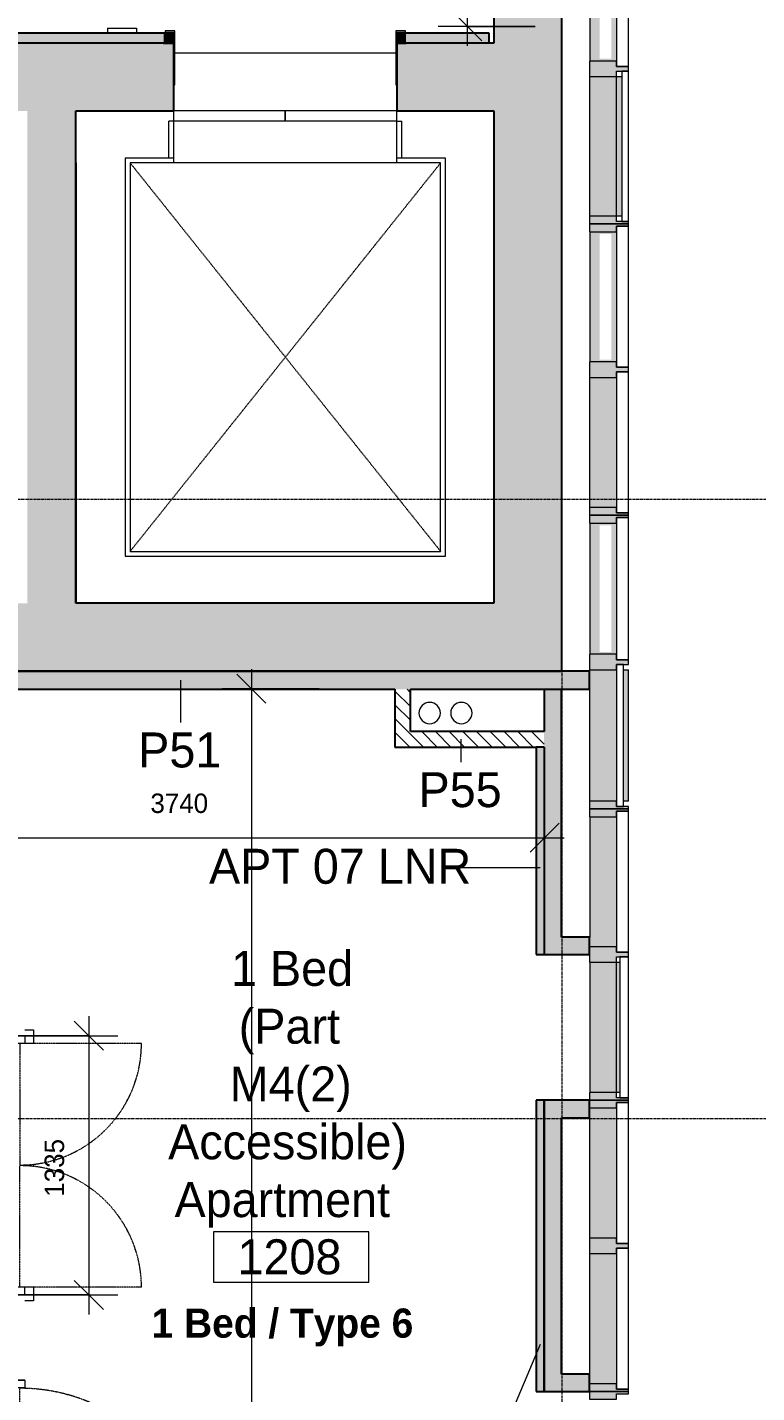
# Model space of a CAD drawing. Header units: millimetres. Extents: x 137829 to 196765, y -3018 to 487290.
# Drawn here: x 158002 to 161761, y 451956 to 458986 of the extents above; entities that cross this region are included whole.
import ezdxf

# ---------------------------------------------------------------- set-up
doc = ezdxf.new("R2010")
doc.units = ezdxf.units.MM
for name, pattern in [('FCH_Dash 1_5mm', [3, 1.5, -1.5]), ('GridLine', [21, 12, -3, 3, -3]), ('Overhead', [4, 2.5, -1.5])]:
    doc.linetypes.add(name, pattern=pattern)
for name, color, linetype, lineweight in [('A-ANNO-DIMS', 211, 'Continuous', 5), ('A-ANNO-DIMS-100', 211, 'Continuous', 5), ('A-AREA-IDEN', 2, 'Continuous', 15), ('A-DOOR', 31, 'Continuous', 15), ('A-DOOR-FRAM', 31, 'Continuous', 5), ('A-GENM', 13, 'Continuous', 15), ('A-GLAZ-CURT', 52, 'Continuous', 15), ('A-GLAZ-CWMG', 51, 'Continuous', 15), ('A-WALL', 113, 'Continuous', 15), ('A-WALL-IDEN', 211, 'Continuous', 15), ('A-WALL-PATT', 111, 'Continuous', 15), ('G-ANNO-TEXT', 231, 'Continuous', 5), ('I-WALL', 2, 'Continuous', 15), ('S-GRID', 1, 'Continuous', 5)]:
    doc.layers.add(name, color=color, linetype=linetype, lineweight=lineweight)
doc.styles.add('Akkurat-Light_2', font='Akkurat-Light.ttf', dxfattribs={"height": 180})
doc.styles.add('Akkurat-Light_3', font='Akkurat-Light.ttf', dxfattribs={"height": 100})
doc.styles.add('Akkurat-Light_B_1', font='', dxfattribs={"height": 150})
doc.styles.get('Akkurat-Light_B_1').set_extended_font_data('Akkurat-Light', bold=True)
doc.dimstyles.new('Diagonal_Cont_AkkuratLight_1_0mm', dxfattribs={"dimscale": 304.8, "dimtxt": 101.480158, "dimasz": 0.492126, "dimexe": 0.492126, "dimexo": 0.0625, "dimgap": 0.328084, "dimtad": 1, "dimdec": 0, "dimzin": 0, "dimdsep": 46, "dimtxsty": 'Akkurat-Light_3', "dimblk1": 'OBLIQUE', "dimblk2": 'OBLIQUE', "dimsah": 1, "dimcen": 0.09, "dimdle": 0.328084, "dimazin": 0, "dimtfac": 1, "dimtdec": 4, "dimtix": 1, "dimtmove": 0, "dimatfit": 3, "dimfxl": 1, "dimtvp": 1, "dimtolj": 1, "dimtzin": 0, "dimarcsym": 0})
pattern_1 = [(135, (0, 0), (-35.355339, -35.355339), [])]

# ---------------------------------------------------------------- blocks, each defined once
blk = doc.blocks.new('Specialty_Equipment_Lift_Assembly Projected Door Profile - 2155 wide-17042964-12-30 - Typical Floor_Partition Types')
at = {"layer": 'A-GENM', "lineweight": 5}
for p, q in [((-1167.5, 251), (-1017.5, 251)), ((-1167.5, 251), (-1167.5, 225)), ((-1017.5, 251), (-1017.5, 225)), ((-819, 237), (-869, 237)), ((-869, 237), (-869, 231)), ((-869, 231), (-825, 231)), ((-825, 231), (-825, -40)), ((-819, -40), (-819, 237)), ((369, 237), (319, 237)), ((319, 237), (319, -40)), ((325, -40), (325, 231)), ((325, 231), (369, 231)), ((369, 231), (369, 237)), ((-825, -40), (-819, -40)), ((319, -40), (325, -40)), ((-825, -225), (-825, -175)), ((-251, -225), (-251, -175)), ((-249, -225), (-249, -175)), ((325, -175), (322, -175)), ((325, -225), (325, -175)), ((-825, -228), (-850, -228)), ((-850, -417.5), (-850, -228)), ((-825, -225), (-251, -225)), ((-825, -442.5), (-825, -228)), ((-249, -225), (325, -225)), ((325, -228), (350, -228)), ((325, -442.5), (325, -228)), ((350, -417.5), (350, -228)), ((-825, -417.5), (-1075, -417.5)), ((-1075, -417.5), (-1075, -2467.5)), ((575, -417.5), (325, -417.5)), ((575, -2467.5), (575, -417.5)), ((-1327.5, -442.5), (-1327.5, -2710)), ((550, -442.5), (-1050, -442.5)), ((-1050, -442.5), (-1050, -2442.5)), ((550, -2442.5), (550, -442.5)), ((-1050, -2442.5), (550, -2442.5)), ((-1075, -2467.5), (575, -2467.5))]:
    blk.add_line(p, q, dxfattribs=at)
at = {"layer": 'A-GENM', "linetype": 'Overhead', "lineweight": 5}
for p, q in [((-1050, -2442.5), (550, -442.5)), ((-1050, -442.5), (550, -2442.5))]:
    blk.add_line(p, q, dxfattribs=at)
blk = doc.blocks.new('Rectangular Mullion - FCH_CM_40x200mm_Capless - Half Mullion Unitised-1159174-12-30 - Typical Floor_Partition Types')
at = {"layer": 'A-GLAZ-CWMG'}
blk.add_hatch(color=256, dxfattribs=at).paths.add_polyline_path([(0, -30.5), (0, 169.5), (-40, 169.5), (-40, 30.5), (-12, 30.5), (-12, -30.5)], flags=0)
at = {"layer": 'A-GLAZ-CWMG', "lineweight": 20}
for p, q in [((-40, 169.5), (-40, 30.5)), ((0, 169.5), (-40, 169.5)), ((0, -30.5), (0, 169.5)), ((-40, 30.5), (-12, 30.5)), ((-12, 30.5), (-12, -30.5)), ((-12, -30.5), (0, -30.5))]:
    blk.add_line(p, q, dxfattribs=at)
blk = doc.blocks.new('System Panel - FCH_CWP_05_Ceramic Backed-1174459-12-30 - Typical Floor_Partition Types')
at = {"layer": 'A-GLAZ-CURT', "lineweight": 20}
for p, q in [((363, 30.5), (-363, 30.5)), ((-363, 30.5), (-363, -30.5)), ((363, -30.5), (363, 30.5)), ((-363, -30.5), (363, -30.5))]:
    blk.add_line(p, q, dxfattribs=at)
blk = doc.blocks.new('Rectangular Mullion - FCH_CM_40x200mm_Capless - Half Mullion Right Unitised-1159175-12-30 - Typical Floor_Partition Types')
at = {"layer": 'A-GLAZ-CWMG'}
blk.add_hatch(color=256, dxfattribs=at).paths.add_polyline_path([(-12, -30.5), (-12, 30.5), (-40, 30.5), (-40, 169.5), (0, 169.5), (0, -30.5)], flags=0)
at = {"layer": 'A-GLAZ-CWMG', "lineweight": 20}
for p, q in [((-40, 30.5), (-40, 169.5)), ((-40, 169.5), (0, 169.5)), ((0, 169.5), (0, -30.5)), ((-12, 30.5), (-40, 30.5)), ((-12, -30.5), (-12, 30.5)), ((0, -30.5), (-12, -30.5))]:
    blk.add_line(p, q, dxfattribs=at)
blk = doc.blocks.new('Rectangular Mullion - FCH_CM_40x200mm_Capless - Half Mullion Unitised-V14-12-30 - Typical Floor_Partition Types')
at = {"layer": 'A-GLAZ-CWMG'}
blk.add_hatch(color=256, dxfattribs=at).paths.add_polyline_path([(157535.1, 446830.9), (158205.1, 446830.9), (158205.1, 446969.9), (157535.1, 446969.9)], flags=0)
blk.add_line((158155.1, 446969.9), (157535.1, 446969.9), dxfattribs=at)
blk = doc.blocks.new('System Panel - FCH_CWP_05_Ceramic Backed-1195052-12-30 - Typical Floor_Partition Types')
at = {"layer": 'A-GLAZ-CURT', "lineweight": 20}
for p, q in [((363, 30.5), (-363, 30.5)), ((-363, 30.5), (-363, -30.5)), ((363, -30.5), (363, 30.5)), ((-363, -30.5), (363, -30.5))]:
    blk.add_line(p, q, dxfattribs=at)
blk = doc.blocks.new('Rectangular Mullion - FCH_CM_40x200mm_Capless - Half Mullion Unitised-V9-12-30 - Typical Floor_Partition Types')
at = {"layer": 'A-GLAZ-CWMG'}
blk.add_hatch(color=256, dxfattribs=at).paths.add_polyline_path([(148326.9, 446830.9), (148326.9, 446969.9), (147656.9, 446969.9), (147656.9, 446830.9), (147706.9, 446830.9)], flags=0)
blk.add_line((148326.9, 446969.9), (147706.9, 446969.9), dxfattribs=at)
blk = doc.blocks.new('Rectangular Mullion - FCH_CM_80x200mm_Capless-1002401-12-30 - Typical Floor_Partition Types')
at = {"layer": 'A-GLAZ-CWMG'}
blk.add_hatch(color=256, dxfattribs=at).paths.add_polyline_path([(12, -30.5), (-12, -30.5), (-12, 30.5), (-40, 30.5), (-40, 169.5), (40, 169.5), (40, 30.5), (12, 30.5)], flags=0)
at = {"layer": 'A-GLAZ-CWMG', "lineweight": 20}
for p, q in [((-40, 30.5), (-40, 169.5)), ((-40, 169.5), (40, 169.5)), ((40, 169.5), (40, 30.5)), ((-12, 30.5), (-40, 30.5)), ((-12, -30.5), (-12, 30.5)), ((40, 30.5), (12, 30.5)), ((12, 30.5), (12, -30.5)), ((12, -30.5), (-12, -30.5))]:
    blk.add_line(p, q, dxfattribs=at)
blk = doc.blocks.new('System Panel - FCH_CWP_05_Ceramic Backed-1194669-12-30 - Typical Floor_Partition Types')
at = {"layer": 'A-GLAZ-CURT', "lineweight": 20}
for p, q in [((363, 30.5), (-363, 30.5)), ((-363, 30.5), (-363, -30.5)), ((363, -30.5), (363, 30.5)), ((-363, -30.5), (363, -30.5))]:
    blk.add_line(p, q, dxfattribs=at)
blk = doc.blocks.new('Rectangular Mullion - FCH_CM_40x200mm_Capless - Half Mullion Unitised-V32-12-30 - Typical Floor_Partition Types')
at = {"layer": 'A-GLAZ-CWMG'}
blk.add_hatch(color=256, dxfattribs=at).paths.add_polyline_path([(144818.2, 456513.5), (144957.2, 456513.5), (144957.2, 457183.5), (144818.2, 457183.5), (144818.2, 457133.5)], flags=0)
blk.add_line((144957.2, 456513.5), (144957.2, 457133.5), dxfattribs=at)
blk = doc.blocks.new('System Panel - FCH_CWP_01_GlazedPanel-1174460-12-30 - Typical Floor_Partition Types')
at = {"layer": 'A-GLAZ-CURT', "lineweight": 20}
for p, q in [((363, 30.5), (-363, 30.5)), ((-363, 30.5), (-363, -13.5)), ((363, -13.5), (363, 30.5)), ((-363, -13.5), (363, -13.5))]:
    blk.add_line(p, q, dxfattribs=at)
blk = doc.blocks.new('Rectangular Mullion - FCH_CM_40x200mm_Capless - Half Mullion Unitised-V11-12-30 - Typical Floor_Partition Types')
at = {"layer": 'A-GLAZ-CWMG'}
for points in [[(149826.9, 446830.8), (149826.9, 446969.8), (149156.9, 446969.8), (149156.9, 446830.8)], [(149156.9, 446813.8), (149826.9, 446813.8), (149826.9, 446830.8), (149156.9, 446830.8)]]:
    blk.add_hatch(color=256, dxfattribs=at).paths.add_polyline_path(points, flags=0)
for p, q in [((149826.9, 446969.8), (149156.9, 446969.8)), ((149156.9, 446813.8), (149156.9, 446830.8)), ((149156.9, 446830.8), (149826.9, 446830.8)), ((149826.9, 446830.8), (149826.9, 446813.8))]:
    blk.add_line(p, q, dxfattribs=at)
blk = doc.blocks.new('System Panel - FCH_CWP_05_Ceramic Backed-1194818-12-30 - Typical Floor_Partition Types')
at = {"layer": 'A-GLAZ-CURT', "lineweight": 20}
for p, q in [((366, 30.5), (-366, 30.5)), ((-366, 30.5), (-366, -30.5)), ((366, -30.5), (366, 30.5)), ((-366, -30.5), (366, -30.5))]:
    blk.add_line(p, q, dxfattribs=at)
blk = doc.blocks.new('Rectangular Mullion - FCH_CM_40x200mm_Capless - Half Mullion Unitised-V24-12-30 - Typical Floor_Partition Types')
at = {"layer": 'A-GLAZ-CWMG'}
h = blk.add_hatch(color=256, dxfattribs=at)
h.paths.add_polyline_path([(144818.2, 474327.5), (144957.2, 474327.5), (144957.2, 475003.5), (144818.2, 475003.5), (144818.2, 474339.5)], flags=0)
h.paths.add_polyline_path([(144866.2, 474339.5), (144846.2, 474339.5), (144846.2, 474991.5), (144906.2, 474991.5), (144906.2, 474339.5)], flags=0)
blk.add_line((144957.2, 474327.5), (144957.2, 475003.5), dxfattribs=at)
blk = doc.blocks.new('System Panel - FCH_CWP_14_PerforatedPanel_Unitised-3194913-12-30 - Typical Floor_Partition Types')
at = {"layer": 'A-GLAZ-CURT', "lineweight": 20}
for p, q in [((366, 30.5), (-366, 30.5)), ((-366, 30.5), (-366, -4.5)), ((366, -4.5), (366, 30.5)), ((-366, -4.5), (366, -4.5))]:
    blk.add_line(p, q, dxfattribs=at)
blk = doc.blocks.new('Rectangular Mullion - FCH_CM_40x200mm_Capless - Half Mullion Unitised-V47-12-30 - Typical Floor_Partition Types')
at = {"layer": 'A-GLAZ-CWMG'}
for points in [[(161039.5, 455001.5), (161039.5, 455677.5), (160900.5, 455677.5), (160900.5, 455001.5)], [(161074.5, 455001.5), (161100.5, 455001.5), (161100.5, 455677.5), (161074.5, 455677.5), (161074.5, 455421.9)]]:
    blk.add_hatch(color=256, dxfattribs=at).paths.add_polyline_path(points, flags=0)
for p, q in [((160900.5, 455677.5), (160900.5, 455670.2)), ((161074.5, 455677.5), (161100.5, 455677.5)), ((161100.5, 455001.5), (161100.5, 455677.5)), ((160900.5, 455577.2), (160900.5, 455001.5)), ((161100.5, 455001.5), (161074.5, 455001.5))]:
    blk.add_line(p, q, dxfattribs=at)
blk = doc.blocks.new('Rectangular Mullion - FCH_CM_40x200mm_Capless - Half Mullion Unitised-V10-12-30 - Typical Floor_Partition Types')
at = {"layer": 'A-GLAZ-CWMG'}
h = blk.add_hatch(color=256, dxfattribs=at)
h.paths.add_polyline_path([(150564.9, 446830.8), (150576.9, 446830.8), (150576.9, 446969.8), (149906.9, 446969.8), (149906.9, 446830.8), (150514.9, 446830.8)], flags=0)
h.paths.add_polyline_path([(150254.1, 446858.8), (149918.9, 446858.8), (149918.9, 446918.8), (150564.9, 446918.8), (150564.9, 446858.8), (150514.9, 446858.8)], flags=0)
blk.add_line((150576.9, 446969.8), (149906.9, 446969.8), dxfattribs=at)
blk = doc.blocks.new('System Panel - FCH_CWP_05_Ceramic Backed-1198806-12-30 - Typical Floor_Partition Types')
at = {"layer": 'A-GLAZ-CURT', "lineweight": 20}
for p, q in [((363, 30.5), (-363, 30.5)), ((-363, 30.5), (-363, -30.5)), ((363, -30.5), (363, 30.5)), ((-363, -30.5), (363, -30.5))]:
    blk.add_line(p, q, dxfattribs=at)
blk = doc.blocks.new('Rectangular Mullion - FCH_CM_40x200mm_Capless - Half Mullion Unitised-V48-12-30 - Typical Floor_Partition Types')
at = {"layer": 'A-GLAZ-CWMG'}
blk.add_hatch(color=256, dxfattribs=at).paths.add_polyline_path([(161039.5, 456513.5), (161039.5, 457183.5), (160900.5, 457183.5), (160900.5, 456513.5)], flags=0)
blk.add_line((160900.5, 457183.5), (160900.5, 456513.5), dxfattribs=at)
blk = doc.blocks.new('System Panel - FCH_CWP_05_Ceramic Backed-1174539-12-30 - Typical Floor_Partition Types')
at = {"layer": 'A-GLAZ-CURT', "lineweight": 20}
for p, q in [((387.2, 30.5), (-387.2, 30.5)), ((-387.2, 30.5), (-387.2, -30.5)), ((387.2, -30.5), (387.2, 30.5)), ((-387.2, -30.5), (387.2, -30.5))]:
    blk.add_line(p, q, dxfattribs=at)
blk = doc.blocks.new('Rectangular Mullion - FCH_CM_40x200mm_Capless - Half Mullion Unitised-V25-12-30 - Typical Floor_Partition Types')
at = {"layer": 'A-GLAZ-CWMG'}
h = blk.add_hatch(color=256, dxfattribs=at)
h.paths.add_polyline_path([(144818.2, 471273), (144957.2, 471273), (144957.2, 471991.5), (144818.2, 471991.5), (144818.2, 471285)], flags=0)
h.paths.add_polyline_path([(144866.2, 471285), (144846.2, 471285), (144846.2, 471979.5), (144906.2, 471979.5), (144906.2, 471285)], flags=0)
blk.add_line((144957.2, 471273), (144957.2, 471991.5), dxfattribs=at)
blk = doc.blocks.new('System Panel - FCH_CWP_14_PerforatedPanel_Unitised-3194912-12-30 - Typical Floor_Partition Types')
at = {"layer": 'A-GLAZ-CURT', "lineweight": 20}
for p, q in [((387.2, 30.5), (-387.2, 30.5)), ((-387.2, 30.5), (-387.2, -4.5)), ((387.2, -4.5), (387.2, 30.5)), ((-387.2, -4.5), (387.2, -4.5))]:
    blk.add_line(p, q, dxfattribs=at)
blk = doc.blocks.new('Rectangular Mullion - FCH_CM_40x200mm_Capless - Half Mullion Unitised-V49-12-30 - Typical Floor_Partition Types')
at = {"layer": 'A-GLAZ-CWMG'}
for points in [[(160900.5, 458013.5), (161039.5, 458013.5), (161039.5, 458732), (160900.5, 458732)], [(161039.5, 458013.5), (161065.5, 458013.5), (161065.5, 458732), (161039.5, 458732)]]:
    blk.add_hatch(color=256, dxfattribs=at).paths.add_polyline_path(points, flags=0)
for p, q in [((160900.5, 458732), (160900.5, 458013.5)), ((161039.5, 458732), (161065.5, 458732)), ((161039.5, 458013.5), (161039.5, 458732)), ((161065.5, 458013.5), (161039.5, 458013.5))]:
    blk.add_line(p, q, dxfattribs=at)
blk = doc.blocks.new('FCH_GM_CircularStack_Straight - WVP_110mm-13054332-12-30 - Typical Floor_Partition Types')
at = {"layer": 'A-GENM', "lineweight": 5}
for start, end in [(360, 180), (180, 360)]:
    blk.add_arc((0, 0), 55, start, end, dxfattribs=at)
blk = doc.blocks.new('FCH_GM_CircularStack_Straight - SWVP_110mm-12689714-12-30 - Typical Floor_Partition Types')
at = {"layer": 'A-GENM', "lineweight": 5}
for start, end in [(360, 180), (180, 360)]:
    blk.add_arc((0, 0), 55, start, end, dxfattribs=at)
blk = doc.blocks.new('Ramp 1-12 - Ramp 1-12-7067239-12-30 - Typical Floor_Partition Types')
at = {"layer": 'A-GENM'}
for p, q in [((9, 0), (1147, 0)), ((1150, -165), (1150, -300)), ((1150, -300), (3, -300))]:
    blk.add_line(p, q, dxfattribs=at)
blk = doc.blocks.new('FCH_DR_Int_Sgl_Blank - DT_09 1010x2110mm-V59-12-30 - Typical Floor_Partition Types')
at = {"layer": 'A-DOOR', "linetype": 'FCH_Dash 1_5mm', "lineweight": 5}
for p, q in [((463, 952.5), (463, 26.5)), ((463, 26.5), (-463, 26.5))]:
    blk.add_line(p, q, dxfattribs=at)
at = {"layer": 'A-DOOR'}
for p, q in [((-505, 51.5), (-505, -51.5)), ((505, -51.5), (505, 51.5))]:
    blk.add_line(p, q, dxfattribs=at)
at = {"layer": 'A-DOOR', "linetype": 'FCH_Dash 1_5mm', "lineweight": 5}
blk.add_arc((463, 26.5), 926, 90, 180, dxfattribs=at)
at = {"layer": 'A-DOOR', "lineweight": 5}
for start, end in [(104.04609, 106.71564), (97.01196, 99.28655), (111.12084, 113.87916), (125.71345, 127.98804), (118.28436, 120.95391), (142.01196, 144.28655), (149.04609, 151.71564), (156.12084, 158.87916), (163.28436, 165.95391), (170.71345, 172.98804)]:
    blk.add_arc((463, 26.5), 926, start, end, dxfattribs=at)
at = {"layer": 'A-DOOR-FRAM'}
for p, q in [((-505, 51.5), (-465, 51.5)), ((-505, -51.5), (-505, 51.5)), ((-497, 51.5), (-465, 51.5)), ((-465, 51.5), (-465, -19.5)), ((465, 51.5), (465, -19.5)), ((497, 51.5), (465, 51.5)), ((505, 51.5), (465, 51.5)), ((505, -51.5), (505, 51.5)), ((-453, -51.5), (-505, -51.5)), ((-453, -51.5), (-497, -51.5)), ((-465, -19.5), (-453, -19.5)), ((-453, -19.5), (-453, -51.5)), ((453, -19.5), (453, -51.5)), ((465, -19.5), (453, -19.5)), ((453, -51.5), (497, -51.5)), ((453, -51.5), (505, -51.5))]:
    blk.add_line(p, q, dxfattribs=at)
blk = doc.blocks.new('FCH_DR_Ext_O__Dbl_Eq_Blank - DT_10 Type 04_1335x2110mm-V58-12-30 - Typical Floor_Partition Types')
at = {"layer": 'A-DOOR', "linetype": 'FCH_Dash 1_5mm', "lineweight": 5}
for p, q in [((-627.5, 652.5), (-627.5, 51.5)), ((627.5, 652.5), (627.5, 51.5)), ((-627.5, 26.5), (-1.5, 26.5)), ((627.5, 26.5), (1.5, 26.5))]:
    blk.add_line(p, q, dxfattribs=at)
at = {"layer": 'A-DOOR', "lineweight": 5}
for p, q in [((-697.5, 51.5), (-697.5, 96.5)), ((-697.5, 96.5), (-627.5, 96.5)), ((-6.1, 96.5), (6.1, 96.5)), ((627.5, 96.5), (697.5, 96.5)), ((697.5, 96.5), (697.5, 51.5)), ((3.1, 51.5), (-3.1, 51.5)), ((602.5, -73.5), (-614.5, -73.5))]:
    blk.add_line(p, q, dxfattribs=at)
at = {"layer": 'A-DOOR'}
for p, q in [((-667.5, -73.5), (-667.5, 51.5)), ((667.5, 51.5), (667.5, -73.5))]:
    blk.add_line(p, q, dxfattribs=at)
at = {"layer": 'A-DOOR', "linetype": 'FCH_Dash 1_5mm', "lineweight": 5}
for centre, start, end in [((-627.5, 26.5), 360, 90), ((627.5, 26.5), 90, 180)]:
    blk.add_arc(centre, 626, start, end, dxfattribs=at)
at = {"layer": 'A-DOOR', "lineweight": 5}
for centre, start, end in [((-627.5, 26.5), 78.9984, 81.66857), ((627.5, 26.5), 98.33143, 101.0016), ((-627.5, 26.5), 70.19753, 73.28836), ((-627.5, 26.5), 61.71164, 64.80247), ((627.5, 26.5), 115.19753, 118.28836), ((627.5, 26.5), 106.71164, 109.80247), ((-627.5, 26.5), 53.33143, 56.0016), ((627.5, 26.5), 123.9984, 126.66857), ((-627.5, 26.5), 33.9984, 36.66857), ((627.5, 26.5), 143.33143, 146.0016), ((-627.5, 26.5), 25.19753, 28.28836), ((627.5, 26.5), 151.71164, 154.80247), ((-627.5, 26.5), 16.71164, 19.80247), ((627.5, 26.5), 160.19753, 163.28836), ((-627.5, 26.5), 8.33143, 11.0016), ((627.5, 26.5), 168.9984, 171.66857)]:
    blk.add_arc(centre, 626, start, end, dxfattribs=at)
at = {"layer": 'A-DOOR-FRAM'}
for p, q in [((-667.5, 51.5), (-659.5, 51.5)), ((-667.5, -73.5), (-667.5, 51.5)), ((-659.5, 51.5), (-627.5, 51.5)), ((-627.5, 51.5), (-627.5, -19.5)), ((627.5, 51.5), (627.5, -19.5)), ((659.5, 51.5), (627.5, 51.5)), ((667.5, 51.5), (659.5, 51.5)), ((667.5, -73.5), (667.5, 51.5)), ((-627.5, -19.5), (-614.5, -19.5)), ((-614.5, -19.5), (-614.5, -73.5)), ((602.5, -19.5), (602.5, -73.5)), ((627.5, -19.5), (602.5, -19.5)), ((-659.5, -73.5), (-667.5, -73.5)), ((-614.5, -73.5), (-659.5, -73.5)), ((602.5, -73.5), (659.5, -73.5)), ((659.5, -73.5), (667.5, -73.5))]:
    blk.add_line(p, q, dxfattribs=at)
blk = doc.blocks.new('DIMBLOCK109-12-30 - Typical Floor_Partition Types')
at = {"layer": 'A-ANNO-DIMS-100'}
for p, q in [((156928.3, 455162.9), (156928.3, 454662.9)), ((156928.3, 454812.9), (156928.3, 455162.9)), ((160668.5, 455162.9), (160668.5, 454662.9)), ((160668.5, 454812.9), (160668.5, 455162.9)), ((156828.3, 454812.9), (160768.5, 454812.9))]:
    blk.add_line(p, q, dxfattribs=at)
at = {"layer": 'A-ANNO-DIMS-100', "lineweight": 18}
for p, q in [((156928.3, 454812.9), (157003.3, 454887.9)), ((160668.5, 454812.9), (160743.5, 454887.9)), ((156928.3, 454812.9), (156853.3, 454737.9)), ((160668.5, 454812.9), (160593.5, 454737.9))]:
    blk.add_line(p, q, dxfattribs=at)
at = {"layer": 'A-ANNO-DIMS-100', "color": 0, "insert": (158636.7, 455040.5), "char_height": 100, "width": 388.033, "attachment_point": 1, "line_spacing_factor": 1.032002, "style": 'Akkurat-Light_3'}
blk.add_mtext('3740', dxfattribs=at)
blk = doc.blocks.new('_Oblique')
at = {"color": 0, "linetype": 'ByBlock', "lineweight": -2}
blk.add_line((-0.5, -0.5), (0.5, 0.5), dxfattribs=at)
blk = doc.blocks.new('DIMBLOCK179-12-30 - Typical Floor_Partition Types')
at = {"layer": 'A-ANNO-DIMS-100', "lineweight": 18}
for p, q in [((160270.1, 459511.8), (160195.1, 459586.8)), ((160270.1, 459511.8), (160345.1, 459436.8)), ((160270.1, 458990.8), (160195.1, 459065.8)), ((160270.1, 458990.8), (160345.1, 458915.8))]:
    blk.add_line(p, q, dxfattribs=at)
at = {"layer": 'A-ANNO-DIMS-100'}
for p, q in [((160620.1, 459511.8), (160120.1, 459511.8)), ((160270.1, 458890.8), (160270.1, 459511.8)), ((160270.1, 459511.8), (160620.1, 459511.8)), ((160620.1, 458990.8), (160120.1, 458990.8)), ((160270.1, 458990.8), (160620.1, 458990.8))]:
    blk.add_line(p, q, dxfattribs=at)
at = {"layer": 'A-ANNO-DIMS-100', "color": 0, "insert": (160042.6, 459130), "char_height": 100, "width": 291.024, "attachment_point": 1, "rotation": 90, "line_spacing_factor": 1.032002, "style": 'Akkurat-Light_3'}
blk.add_mtext('521', dxfattribs=at)
blk = doc.blocks.new('DIMBLOCK221-12-30 - Typical Floor_Partition Types')
at = {"layer": 'A-ANNO-DIMS-100', "lineweight": 18}
for p, q in [((159157.1, 455580.2), (159082.1, 455655.2)), ((159157.1, 455580.2), (159232.1, 455505.2)), ((159157.1, 447201.8), (159082.1, 447276.8)), ((159157.1, 447201.8), (159232.1, 447126.8))]:
    blk.add_line(p, q, dxfattribs=at)
at = {"layer": 'A-ANNO-DIMS-100'}
for p, q in [((159157.1, 455680.2), (159157.1, 447101.8)), ((159507.1, 455580.2), (159007.1, 455580.2)), ((159157.1, 455580.2), (159507.1, 455580.2)), ((159507.1, 447201.8), (159007.1, 447201.8)), ((159157.1, 447201.8), (159507.1, 447201.8))]:
    blk.add_line(p, q, dxfattribs=at)
at = {"layer": 'A-ANNO-DIMS-100', "color": 0, "insert": (158929.6, 451229.3), "char_height": 100, "width": 388.033, "attachment_point": 1, "rotation": 90, "line_spacing_factor": 1.032002, "style": 'Akkurat-Light_3'}
blk.add_mtext('8378', dxfattribs=at)
blk = doc.blocks.new('FCH_A_Tag_Room_Apartment Type - Name Number-1756916-12-30 - Typical Floor_Partition Types')
at = {"layer": 'A-AREA-IDEN'}
for p, q in [((4, 1.232), (-4, 1.232)), ((-4, 1.232), (-4, -1.368)), ((4, -1.368), (4, 1.232)), ((-4, -1.368), (4, -1.368))]:
    blk.add_line(p, q, dxfattribs=at)
blk = doc.blocks.new('DIMBLOCK285-12-30 - Typical Floor_Partition Types')
at = {"layer": 'A-ANNO-DIMS-100'}
for p, q in [((158319.4, 453893.7), (158319.4, 452358.7)), ((157942.9, 453793.7), (158469.4, 453793.7)), ((158319.4, 453793.7), (157942.9, 453793.7)), ((157942.9, 452458.7), (158469.4, 452458.7)), ((158319.4, 452458.7), (157942.9, 452458.7))]:
    blk.add_line(p, q, dxfattribs=at)
at = {"layer": 'A-ANNO-DIMS-100', "lineweight": 18}
for p, q in [((158319.4, 453793.7), (158244.4, 453868.7)), ((158319.4, 453793.7), (158394.4, 453718.7)), ((158319.4, 452458.7), (158244.4, 452533.7)), ((158319.4, 452458.7), (158394.4, 452383.7))]:
    blk.add_line(p, q, dxfattribs=at)
at = {"layer": 'A-ANNO-DIMS-100', "color": 0, "insert": (158091.9, 452964.5), "char_height": 100, "width": 388.033, "attachment_point": 1, "rotation": 90, "line_spacing_factor": 1.032002, "style": 'Akkurat-Light_3'}
blk.add_mtext('1335', dxfattribs=at)

msp = doc.modelspace()

# ---------------------------------------------------------------- hatches: boundary and pattern name
at = {"layer": 'A-WALL-PATT'}
h = msp.add_hatch(color=256, dxfattribs=at)
h.paths.add_polyline_path([(160757, 456020.2), (160757, 459511.8), (160407, 459511.8), (160407, 456020.2), (160438.8, 456020.2)], flags=0)
h.paths.add_polyline_path([(160407, 460461.8), (160757, 460461.8), (160757, 464320.2), (160407, 464320.2), (160407, 460920.2)], flags=0)
for color, points in [(171, [(157577.2, 458905.2), (158704.5, 458905.2), (158704.5, 458955.2), (157577.2, 458955.2)]), (171, [(158754.5, 458905.2), (158754.5, 458955.2), (158704.5, 458955.2), (158704.5, 458905.2)]), (171, [(159954.5, 458905.2), (159954.5, 458955.2), (159904.5, 458955.2), (159904.5, 458905.2)]), (171, [(160382.2, 458905.2), (160382.2, 458955.2), (159954.5, 458955.2), (159954.5, 458905.2)]), (256, [(158252.2, 456020.2), (158252.2, 458555.2), (158002.2, 458555.2), (158002.2, 456020.2)]), (256, [(160757.2, 455670.2), (160757, 456020.2), (153402.2, 456020.2), (153402.2, 455670.2), (160438.8, 455670.2)]), (2, [(159512.9, 455577.2), (160900.5, 455577.2), (160900.5, 455670.2), (156863.3, 455670.2), (156863.3, 455577.2), (157661.1, 455577.2)]), (4, [(160665.5, 454301.5), (160755.5, 454301.5), (160755.5, 455577.2), (160665.5, 455577.2), (160665.5, 454449.7)]), (5, [(160665.5, 454211.5), (160665.5, 455280.2), (160625, 455280.2), (160625, 454211.5)]), (4, [(160900.5, 454211.5), (160900.5, 454301.5), (160665.5, 454301.5), (160665.5, 454211.5)]), (5, [(160665.5, 451961.5), (160665.5, 453461.5), (160625, 453461.5), (160625, 451961.5)]), (4, [(160900.5, 453371.5), (160900.5, 453461.5), (160665.5, 453461.5), (160665.5, 453371.5), (160755.5, 453371.5)]), (4, [(160755.5, 452051.5), (160755.5, 453371.5), (160665.5, 453371.5), (160665.5, 452051.5)]), (4, [(160900.5, 451961.5), (160900.5, 452051.5), (160665.5, 452051.5), (160665.5, 451961.5)])]:
    msp.add_hatch(color=color, dxfattribs=at).paths.add_polyline_path(points, flags=0)
h = msp.add_hatch(color=256, dxfattribs=at)
h.paths.add_polyline_path([(159907.5, 458555.2), (160407, 458555.2), (160407, 458905.2), (159907.5, 458905.2)], flags=0)
h.paths.add_polyline_path([(153402.2, 458555.2), (154227.2, 458555.2), (154227.2, 458905.2), (153402.2, 458905.2)], flags=0)
h.paths.add_polyline_path([(157527.2, 458555.2), (158757.5, 458555.2), (158757.5, 458905.2), (157527.2, 458905.2)], flags=0)
h.paths.add_polyline_path([(155277.2, 458555.2), (156477.2, 458555.2), (156477.2, 458905.2), (155277.2, 458905.2)], flags=0)
at = {"layer": 'A-WALL-PATT', "lineweight": 5}
h = msp.add_hatch(dxfattribs=at)
h.set_pattern_fill('FP_15', style=0, pattern_type=2)
h.set_pattern_definition(pattern_1)
h.paths.add_polyline_path([(159977.2, 455280.2), (159977.2, 455577.2), (159897.2, 455577.2), (159897.2, 455280.2)], flags=0)
h = msp.add_hatch(dxfattribs=at)
h.set_pattern_fill('FP_15', style=0, pattern_type=2)
h.set_pattern_definition(pattern_1)
h.paths.add_polyline_path([(160665.5, 455280.2), (160665.5, 455360.2), (159977.2, 455360.2), (159977.2, 455280.2)], flags=0)

# ---------------------------------------------------------------- linework, layer by layer
at = {"layer": 'A-WALL', "lineweight": 25}
for p, q in [((160407, 459511.8), (160407, 458905.2)), ((160757, 456020.2), (160757, 459511.8)), ((158757.5, 458905.2), (157527.2, 458905.2)), ((158757.5, 458555.2), (158757.5, 458905.2)), ((160407, 458905.2), (159907.5, 458905.2)), ((159907.5, 458905.2), (159907.5, 458555.2)), ((158252.2, 458555.2), (158757.5, 458555.2)), ((158252.2, 456020.2), (158252.2, 458555.2)), ((159907.5, 458555.2), (160407, 458555.2)), ((160407, 458555.2), (160407, 456020.2)), ((160407, 456020.2), (158252.2, 456020.2)), ((160757.2, 456020.2), (160757, 456020.2)), ((160757.2, 455670.2), (160757.2, 456020.2)), ((153402.2, 455670.2), (160757.2, 455670.2))]:
    msp.add_line(p, q, dxfattribs=at)
at = {"layer": 'A-WALL-IDEN'}
for p, q in [((158792.4, 455623.7), (158792.4, 455406.5)), ((160237.1, 455320.2), (160237.1, 455202.1)), ((160645.3, 454658.6), (160235.9, 454658.6)), ((160645.3, 452203.9), (160421.1, 451670.7))]:
    msp.add_line(p, q, dxfattribs=at)
at = {"layer": 'I-WALL', "color": 161, "lineweight": 25}
for p, q in [((158754.5, 458955.2), (157527.2, 458955.2)), ((158754.5, 458905.2), (158754.5, 458955.2)), ((159904.5, 458955.2), (159904.5, 458905.2)), ((160382.2, 458955.2), (159904.5, 458955.2)), ((160382.2, 458905.2), (160382.2, 458955.2)), ((158704.5, 458905.2), (158754.5, 458905.2)), ((159904.5, 458905.2), (159954.5, 458905.2))]:
    msp.add_line(p, q, dxfattribs=at)
at = {"layer": 'I-WALL', "color": 40, "lineweight": 25}
for p, q in [((160900.5, 455670.2), (156863.3, 455670.2)), ((160900.5, 455577.2), (160900.5, 455670.2)), ((156863.3, 455577.2), (159897.2, 455577.2)), ((159977.2, 455577.2), (160900.5, 455577.2))]:
    msp.add_line(p, q, dxfattribs=at)
at = {"layer": 'I-WALL', "color": 30, "lineweight": 25}
for p, q in [((159897.2, 455577.2), (159897.2, 455280.2)), ((159977.2, 455360.2), (159977.2, 455577.2)), ((160665.5, 455360.2), (159977.2, 455360.2)), ((159897.2, 455280.2), (160625, 455280.2))]:
    msp.add_line(p, q, dxfattribs=at)
at = {"layer": 'I-WALL', "color": 130, "lineweight": 25}
for p, q in [((160665.5, 455577.2), (160665.5, 455360.2)), ((160755.5, 454301.5), (160755.5, 455577.2)), ((160665.5, 455280.2), (160665.5, 454211.5)), ((160900.5, 454301.5), (160755.5, 454301.5)), ((160900.5, 454211.5), (160900.5, 454301.5)), ((160625, 454211.5), (160900.5, 454211.5)), ((160900.5, 453461.5), (160665.5, 453461.5)), ((160665.5, 453461.5), (160665.5, 451961.5)), ((160900.5, 453371.5), (160900.5, 453461.5)), ((160755.5, 453371.5), (160900.5, 453371.5)), ((160755.5, 452051.5), (160755.5, 453371.5)), ((160900.5, 452051.5), (160755.5, 452051.5)), ((160900.5, 451961.5), (160900.5, 452051.5)), ((160665.5, 451961.5), (160900.5, 451961.5))]:
    msp.add_line(p, q, dxfattribs=at)
at = {"layer": 'I-WALL', "lineweight": 25}
for p, q in [((160665.5, 455280.2), (160625, 455280.2)), ((160625, 455280.2), (160625, 454211.5)), ((160665.5, 453461.5), (160625, 453461.5)), ((160625, 453461.5), (160625, 451961.5)), ((160665.5, 451961.5), (160665.5, 453461.5)), ((160625, 451961.5), (160665.5, 451961.5))]:
    msp.add_line(p, q, dxfattribs=at)
at = {"layer": 'S-GRID', "linetype": 'GridLine'}
for p, q in [((160757.2, 486190.2), (160757.2, 442030)), ((183249.8, 456555.2), (140221, 456555.2)), ((183249.8, 453364.8), (140221, 453364.8))]:
    msp.add_line(p, q, dxfattribs=at)

# ---------------------------------------------------------------- block references
at = {"layer": 'A-AREA-IDEN', "xscale": 99.99999999999993, "yscale": 99.99999999999993, "zscale": 99.99999999999993}
msp.add_blockref('FCH_A_Tag_Room_Apartment Type - Name Number-1756916-12-30 - Typical Floor_Partition Types', (159362.7, 452661.2), dxfattribs=at)
at = {"layer": 'A-DOOR', "rotation": 270}
for name, p in [('FCH_DR_Ext_O__Dbl_Eq_Blank - DT_10 Type 04_1335x2110mm-V58-12-30 - Typical Floor_Partition Types', (157938.1, 453126.2)), ('FCH_DR_Int_Sgl_Blank - DT_09 1010x2110mm-V59-12-30 - Typical Floor_Partition Types', (157938.1, 451515.3))]:
    msp.add_blockref(name, p, dxfattribs=at)
at = {"layer": 'A-GENM', "lineweight": 5}
for name, p in [('Specialty_Equipment_Lift_Assembly Projected Door Profile - 2155 wide-17042964-12-30 - Typical Floor_Partition Types', (159582.5, 458730.2)), ('FCH_GM_CircularStack_Straight - SWVP_110mm-12689714-12-30 - Typical Floor_Partition Types', (160076, 455455.2))]:
    msp.add_blockref(name, p, dxfattribs=at)
at = {"layer": 'A-GENM'}
msp.add_blockref('Ramp 1-12 - Ramp 1-12-7067239-12-30 - Typical Floor_Partition Types', (158754.5, 458855.2), dxfattribs=at)
at = {"layer": 'A-GENM', "lineweight": 5, "rotation": 89.9999999999999}
msp.add_blockref('FCH_GM_CircularStack_Straight - WVP_110mm-13054332-12-30 - Typical Floor_Partition Types', (160239.5, 455455.2), dxfattribs=at)
at = {"layer": 'A-GLAZ-CURT'}
for name, p, rotation in [('System Panel - FCH_CWP_05_Ceramic Backed-1174539-12-30 - Typical Floor_Partition Types', (161070, 459171.3), 269.999999999999), ('System Panel - FCH_CWP_14_PerforatedPanel_Unitised-3194912-12-30 - Typical Floor_Partition Types', (161070, 458372.8), 269.999999999999), ('System Panel - FCH_CWP_05_Ceramic Backed-1174459-12-30 - Typical Floor_Partition Types', (161070, 457598.5), 269.999999999999), ('System Panel - FCH_CWP_05_Ceramic Backed-1198806-12-30 - Typical Floor_Partition Types', (161070, 456848.5), 269.999999999999), ('System Panel - FCH_CWP_05_Ceramic Backed-1194818-12-30 - Typical Floor_Partition Types', (161070, 456095.5), 269.9999999999997), ('System Panel - FCH_CWP_14_PerforatedPanel_Unitised-3194913-12-30 - Typical Floor_Partition Types', (161070, 455339.5), 89.99999999999969), ('System Panel - FCH_CWP_05_Ceramic Backed-1194669-12-30 - Typical Floor_Partition Types', (161070, 454586.5), 269.999999999999), ('System Panel - FCH_CWP_01_GlazedPanel-1174460-12-30 - Typical Floor_Partition Types', (161070, 453836.5), 269.999999999999), ('System Panel - FCH_CWP_05_Ceramic Backed-1174459-12-30 - Typical Floor_Partition Types', (161070, 453086.5), 269.9999999999997), ('System Panel - FCH_CWP_05_Ceramic Backed-1195052-12-30 - Typical Floor_Partition Types', (161070, 452336.5), 269.9999999999997)]:
    msp.add_blockref(name, p, dxfattribs=dict(at, rotation=rotation))
at = {"layer": 'A-GLAZ-CWMG'}
for name, p, rotation in [('Rectangular Mullion - FCH_CM_40x200mm_Capless - Half Mullion Unitised-V25-12-30 - Typical Floor_Partition Types', (305857.8, 930803.6), 180), ('Rectangular Mullion - FCH_CM_40x200mm_Capless - Half Mullion Unitised-1159174-12-30 - Typical Floor_Partition Types', (161070, 457973.5), 89.99999999999898), ('Rectangular Mullion - FCH_CM_40x200mm_Capless - Half Mullion Unitised-V10-12-30 - Typical Floor_Partition Types', (607870.4, 307356.6), 90), ('Rectangular Mullion - FCH_CM_40x200mm_Capless - Half Mullion Unitised-1159174-12-30 - Typical Floor_Partition Types', (161070, 456473.5), 89.99999999999969), ('Rectangular Mullion - FCH_CM_40x200mm_Capless - Half Mullion Unitised-V24-12-30 - Typical Floor_Partition Types', (305857.8, 930761.1), 180), ('Rectangular Mullion - FCH_CM_40x200mm_Capless - Half Mullion Unitised-1159174-12-30 - Typical Floor_Partition Types', (161070, 454961.5), 89.99999999999898), ('Rectangular Mullion - FCH_CM_40x200mm_Capless - Half Mullion Unitised-V32-12-30 - Typical Floor_Partition Types', (305857.8, 911435.1), 180), ('Rectangular Mullion - FCH_CM_40x200mm_Capless - Half Mullion Unitised-V11-12-30 - Typical Floor_Partition Types', (607870.4, 304344.6), 90), ('Rectangular Mullion - FCH_CM_40x200mm_Capless - Half Mullion Unitised-1159174-12-30 - Typical Floor_Partition Types', (161070, 453461.5), 89.99999999999969), ('Rectangular Mullion - FCH_CM_40x200mm_Capless - Half Mullion Unitised-V14-12-30 - Typical Floor_Partition Types', (607870.4, 295216.4), 90), ('Rectangular Mullion - FCH_CM_40x200mm_Capless - Half Mullion Unitised-V9-12-30 - Typical Floor_Partition Types', (607870.4, 304344.6), 90), ('Rectangular Mullion - FCH_CM_40x200mm_Capless - Half Mullion Unitised-1159174-12-30 - Typical Floor_Partition Types', (161070, 451961.5), 89.99999999999898)]:
    msp.add_blockref(name, p, dxfattribs=dict(at, rotation=rotation))
at = {"layer": 'A-GLAZ-CWMG', "extrusion": (0, 0, -1)}
for name, p, rotation in [('Rectangular Mullion - FCH_CM_80x200mm_Capless-1002401-12-30 - Typical Floor_Partition Types', (-161070, 458772), 270.000000000001), ('Rectangular Mullion - FCH_CM_40x200mm_Capless - Half Mullion Right Unitised-1159175-12-30 - Typical Floor_Partition Types', (-161070, 457973.5), 270.000000000001), ('Rectangular Mullion - FCH_CM_80x200mm_Capless-1002401-12-30 - Typical Floor_Partition Types', (-161070, 457223.5), 270.000000000001), ('Rectangular Mullion - FCH_CM_40x200mm_Capless - Half Mullion Right Unitised-1159175-12-30 - Typical Floor_Partition Types', (-161070, 456473.5), 270.000000000001), ('Rectangular Mullion - FCH_CM_80x200mm_Capless-1002401-12-30 - Typical Floor_Partition Types', (-161070, 455717.5), 270.0000000000003), ('Rectangular Mullion - FCH_CM_40x200mm_Capless - Half Mullion Right Unitised-1159175-12-30 - Typical Floor_Partition Types', (-161070, 454961.5), 270.0000000000003), ('Rectangular Mullion - FCH_CM_80x200mm_Capless-1002401-12-30 - Typical Floor_Partition Types', (-161070, 454211.5), 270.000000000001), ('Rectangular Mullion - FCH_CM_40x200mm_Capless - Half Mullion Right Unitised-1159175-12-30 - Typical Floor_Partition Types', (-161070, 453461.5), 270.000000000001), ('Rectangular Mullion - FCH_CM_80x200mm_Capless-1002401-12-30 - Typical Floor_Partition Types', (-161070, 452711.5), 270.0000000000003), ('Rectangular Mullion - FCH_CM_40x200mm_Capless - Half Mullion Right Unitised-1159175-12-30 - Typical Floor_Partition Types', (-161070, 451961.5), 270.0000000000003)]:
    msp.add_blockref(name, p, dxfattribs=dict(at, rotation=rotation))
at = {"layer": 'A-GLAZ-CWMG'}
for name in ['Rectangular Mullion - FCH_CM_40x200mm_Capless - Half Mullion Unitised-V49-12-30 - Typical Floor_Partition Types', 'Rectangular Mullion - FCH_CM_40x200mm_Capless - Half Mullion Unitised-V48-12-30 - Typical Floor_Partition Types', 'Rectangular Mullion - FCH_CM_40x200mm_Capless - Half Mullion Unitised-V47-12-30 - Typical Floor_Partition Types']:
    msp.add_blockref(name, (0, 0), dxfattribs=at)

# ---------------------------------------------------------------- texts
at = {"layer": 'A-AREA-IDEN', "lineweight": 5, "char_height": 180, "attachment_point": 1, "style": 'Akkurat-Light_2'}
for s, insert, width in [('1 Bed', (159052.3, 454230.3), 761.603), ('(Part', (159092, 453932.7), 665.401), ('M4(2)', (159045.7, 453635), 777.637), ('Accessible)', (158728.2, 453337.4), 1539.24), ('Apartment', (158761.3, 453039.7), 1459.071), ('1208', (159085.7, 452745.3), 673.417)]:
    msp.add_mtext(s, dxfattribs=dict(at, insert=insert, width=width))
at = {"layer": 'A-WALL-IDEN', "lineweight": 5, "char_height": 180, "attachment_point": 1, "style": 'Akkurat-Light_2'}
for s, insert, width in [('P51', (158573.9, 455355), 521.097), ('P55', (160018.6, 455150.6), 521.097), ('APT 07 LNR', (158938.9, 454756.1), 1563.291)]:
    msp.add_mtext(s, dxfattribs=dict(at, insert=insert, width=width))
at = {"layer": 'G-ANNO-TEXT', "color": 7, "lineweight": 13, "insert": (158642.8, 452388.8), "char_height": 150, "width": 1731.645, "attachment_point": 1, "style": 'Akkurat-Light_B_1'}
msp.add_mtext('1 Bed / Type 6', dxfattribs=at)

# ---------------------------------------------------------------- dimensions: what is measured, and where the dimension line sits
at = {"layer": 'A-ANNO-DIMS'}
for base, p1, p2, override, picture, middle in [((160270.1, 459511.8), (160620.1, 458990.8), (160620.1, 459511.8), {"dimpost": '<>', "dimfxl": 520.970247}, 'DIMBLOCK179-12-30 - Typical Floor_Partition Types', (160119.1, 459251.3)), ((159157.1, 447201.8), (159507.1, 455580.2), (159507.1, 447201.8), {"dimpost": '<>', "dimfxl": 8378.376951}, 'DIMBLOCK221-12-30 - Typical Floor_Partition Types', (159006.2, 451391)), ((158319.4, 452458.7), (157942.9, 453793.7), (157942.9, 452458.7), {"dimpost": '<>', "dimfxl": 1335}, 'DIMBLOCK285-12-30 - Typical Floor_Partition Types', (158168.4, 453126.2))]:
    dim = msp.add_linear_dim(base=base, p1=p1, p2=p2, angle=90, dimstyle='Diagonal_Cont_AkkuratLight_1_0mm', override=override, dxfattribs=at)
    dim.commit()
    dim.dimension.update_dxf_attribs({"geometry": picture, "text_midpoint": middle})
dim = msp.add_linear_dim(base=(160668.5, 454812.9), p1=(156928.3, 455162.9), p2=(160668.5, 455162.9), dimstyle='Diagonal_Cont_AkkuratLight_1_0mm', override={"dimpost": '<>', "dimfxl": 3740.222564}, dxfattribs=at)
dim.commit()
dim.dimension.update_dxf_attribs({"geometry": 'DIMBLOCK109-12-30 - Typical Floor_Partition Types', "text_midpoint": (158798.4, 454963.9)})

doc.saveas('drawing.dxf')
